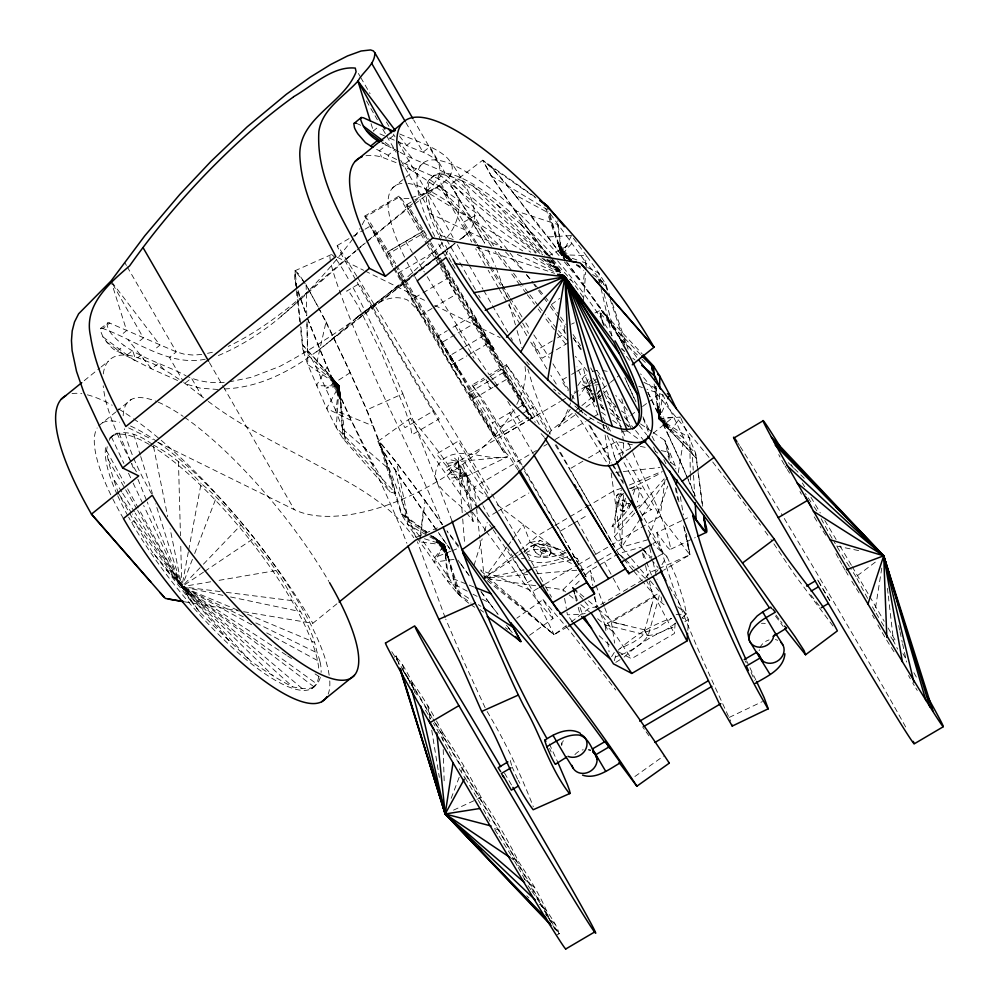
<?xml version="1.0" encoding="UTF-8"?>
<svg xmlns="http://www.w3.org/2000/svg" width="999" height="999" viewBox="0 0 999 999"><rect width="100%" height="100%" fill="white"/><g stroke="black" fill="none" stroke-linecap="round" stroke-linejoin="round"><path stroke-width="0.75" stroke-dasharray="5 3.75" d="M467.057 494.555L467.195 476.011L463.149 464.76M444.418 552.734L444.493 544.967L432.555 536.101M702.734 506.206L696.453 458.441L658.978 418.693L659.552 390.397M681.655 520.691L656.818 532.542L667.27 546.977L669.617 549.275L670.829 549.163C664.06 515.334 646.053 484.428 632.866 452.697M338.836 396.965L339.136 385.839L302.784 345.042L297.153 290.846M630.506 557.592L621.615 547.152L623.413 495.117M338.736 393.219L339.136 385.839L330.332 376.024M647.839 539.747L621.615 547.152L614.497 536.6L616.745 495.504L621.69 489.76M561.75 745.254L561.9 742.694L561.713 745.491A13.124 11.476 -32.1 0 1 563.324 740.684M668.081 428.296L658.978 418.693L659.452 411.563M330.632 376.398L339.136 385.839L336.251 427.56L343.007 438.673L390.134 492.032L395.704 493.406C378.771 428.633 348.514 368.069 318.931 308.291M618.256 651.785L631.53 658.716L674.387 633.491L675.187 622.689M687.787 630.294L688.586 619.605L669.043 586.101M583.416 300.786L585.701 272.228M586.013 268.419L586.425 263.212L549.987 213.424M667.819 427.959L658.978 418.693L659.802 409.24M562.449 247.727L561.8 254.757L569.118 259.952M462.225 512.712L458.229 461.575L458.666 457.542M624.775 344.967L612.362 325.512L583.116 284.203L584.477 272.14M585.277 265.11L586.351 255.557L571.44 235.577L547.864 236.988C525.549 212.325 508.978 181.069 482.729 160.227L450.911 184.216M442.482 524.65L425.099 500.749A123.714 4.083 54.5 0 0 396.69 462.837L380.369 442.932L380.244 446.228A121.965 4.021 54.5 0 0 395.342 470.179L423.189 511.101L419.655 541.908C437.437 563.985 449.775 591.995 474.725 607.242M379.87 445.566A122.44 4.033 54.5 0 1 380.369 442.932A123.214 4.058 54.5 0 1 396.69 462.849L425.099 500.749L420.454 537.524L448.289 576.848L460.989 597.065L444.493 544.967L433.741 537.062L444.493 544.967L448.414 557.617M562.474 249.575L561.8 254.757L566.683 258.167L561.8 254.757L545.367 207.405M330.919 376.773L339.136 385.839L335.839 410.739L342.782 429.183L345.367 439.26L395.704 493.406M443.756 550.511L444.493 544.967L434.178 537.512M665.059 479.645L660.202 516.333L689.909 554.732L663.511 570.279M668.106 456.718L668.706 452.135L664.872 440.434L653.358 432.617M443.556 551.585L444.493 544.967L433.716 537.2M656.818 532.542C672.739 598.076 702.709 659.877 730.694 721.191M337.812 395.08L339.136 385.839L302.784 345.042L302.909 349.937L307.817 364.623L326.648 408.454L336.251 427.56L374.163 465.746L390.134 492.032M881.767 568.119L874.974 611.238A156.968 32.443 63.1 0 1 871.303 604.87M596.091 391.183L596.99 385.539M667.544 427.622L658.978 418.693L662.849 394.83L646.977 389.198M678.296 472.552L683.84 438.174L662.849 394.83M681.018 418.381L695.579 453.034L696.453 458.441L658.978 418.693L660.414 410.389M188.361 551.785L181.843 586.725L191.296 601.51L199.9 612.375L133.966 520.816A155.844 6.943 58.6 0 1 118.556 493.618M188.649 550.262L201.111 483.416A156.056 79.046 54.4 0 1 216.371 497.302A155.582 78.771 54.4 0 1 240.984 524.987L201.199 566.52M633.216 494.393L635.551 487.612L641.133 488.211L639.647 490.771L637.399 502.035M318.693 308.117L326.074 321.74L315.909 366.633L335.839 410.739L373.189 425.986M337.212 393.881L339.136 385.839L330.057 375.949M564.622 327.422L564.173 329.146L565.634 335.801M563.336 248.838L561.8 254.757L567.657 258.828M614.31 660.664L616.058 654.283M675.636 623.101C667.669 629.283 658.528 634.815 648.226 635.464L644.78 629.87L654.245 596.715L651.885 592.357L642.856 581.768M621.303 654.745C631.518 650.461 641.982 644.992 648.226 635.464L659.777 593.743M650.399 609.627L652.272 602.884M510.327 760.476L511.738 765.871M629.42 506.718L630.032 504.607M668.294 428.296L658.978 418.693L661.026 411.551M633.016 510.926L617.694 527.26L612.112 526.66C616.982 516.196 615.484 503.309 622.202 493.781M617.694 527.26L625.424 498.251M337.699 390.659L339.136 385.839L330.057 376.248M529.557 635.289L553.021 618.518L551.898 614.897L543.019 599.537L516.833 618.194M473.963 565.571L482.18 538.786M484.465 531.343L487.2 522.415M442.707 550.424L444.493 544.967L431.293 535.564M445.542 255.344L448.114 250.025L454.195 243.781M588.161 379.158L585.526 386.625L579.595 395.429M668.231 427.959L658.978 418.693L660.589 414.123M442.919 549.313L444.493 544.967L434.615 538.036M336.613 392.694L339.136 385.839L331.743 378.122M648.376 538.299L667.757 486.126M451.161 798.338L459.29 777.01M461.463 771.328L463.636 765.646M569.055 406.905L570.604 402.859M192.42 559.328L181.843 586.725L229.021 640.571M194.655 553.558L216.358 497.315M545.604 552.422A2.935 1.961 21.9 0 0 542.37 549.1A2.935 1.961 21.9 0 0 540.809 552.122A2.935 1.961 21.9 0 0 545.604 552.422L546.428 550.299M571.64 400.162L575.174 391.021M563.349 250.786L561.8 254.757L566.858 258.192M533.928 546.703L533.454 547.877L534.727 545.991C540.147 542.482 548.389 545.754 550.424 551.748L550.337 554.07L550.811 552.897M545.654 551.236L546.341 549.525M528.546 559.902C541.283 566.096 554.994 560.489 567.519 556.805L568.543 554.245M630.744 504.095L629.133 508.091L624.85 513.661L612.112 526.66M759.103 650.699L759.502 649.762M540.259 550.012L540.809 548.701M201.761 354.433L193.494 355.082L184.528 354.27L176.323 351.873L108.554 322.59L100.799 328.259L100.112 329.82L102.909 336.863L109.952 345.979L113.761 349.388L151.586 368.881L181.818 382.405M666.758 426.361L658.978 418.693L666.071 402.722M597.527 394.33L599.35 390.284M568.019 409.602L563.786 418.718L558.404 426.898L578.321 412.649M577.859 385.552L584.215 376.161L588.611 373.176M571.44 235.577L561.8 254.757L567.894 258.878M362.162 224.725L364.31 220.754L364.91 215.984L399.612 195.729L417.445 222.902A122.565 1.873 59.5 0 1 429.183 242.095M653.758 597.602L654.245 596.715L665.184 605.644M330.07 376.561L339.136 385.839L326.648 408.454L351.448 420.591L374.163 465.746M307.517 318.419L327.185 366.908L316.383 385.739L339.136 385.839L345.367 439.26L343.007 438.673L339.136 385.839L302.909 349.937L300.324 326.873M661.962 564.697L666.832 556.243L653.383 544.667M542.032 552.959L540.047 556.693L543.294 557.43M337.1 389.248L339.136 385.839L332.267 379.096M611.575 656.718L614.348 652.397M354.682 236.513L359.977 228.509M616.346 550.262L621.615 547.152L641.208 517.47M642.057 516.171L667.619 477.447M446.478 238.012C460.089 222.515 466.433 194.056 445.054 182.03C430.619 174.7 415.359 169.043 400.924 161.651M558.404 426.898L570.267 409.278M695.279 496.041A123.514 7.817 64.5 0 0 690.584 484.652L668.306 434.615L680.431 417.07L658.978 418.693L654.07 383.454M668.181 427.622L658.978 418.693L661.238 415.522M506.93 547.102L484.328 578.259L527.684 574.487M507.842 545.866L511.451 540.884M512.362 539.635L523.214 524.687L530.319 542.432L572.527 564.06M697.364 466.908L695.579 453.034L658.978 418.693L662.312 414.098M524.263 552.509C533.341 536.962 552.022 548.601 565.059 550.699M352.847 238.986C316.009 286.788 272.577 333.866 215.459 356.73M597.964 396.403L599.687 394.068M656.343 572.027L658.041 569.792M448.813 473.938L458.229 461.575L527.185 420.979M571.278 621.94L589.909 607.642L596.703 606.992L645.292 578.396L649.899 572.327L657.604 569.193M442.732 242.707C395.841 292.245 339.972 334.215 279.832 366.383L251.486 377.285L229.395 381.855M591.508 379.508L585.526 386.625L572.127 394.518M614.497 536.6L634.765 513.011M638.811 508.291L664.148 478.808M335.364 390.072L339.136 385.839L330.382 377.784M107.68 322.702L106.993 324.25L107.742 327.272A15.41 4.158 51 0 0 111.276 333.616C129.92 355.931 161.239 362.337 186.101 375.824M565.147 251.211L561.8 254.757L569.118 259.628M200.125 567.644L181.843 586.725L250.674 661.126L249.338 659.864A155.819 5.257 44.7 0 1 199.85 612.312M579.108 573.863L562.961 589.71L546.003 587.237M580.194 572.814L583.416 569.642L598.688 560.651M576.348 600.399L572.739 587.462L581.418 578.945M585.764 574.675L590.109 570.417L597.964 565.859M519.418 550.911L537.637 535.714L585.876 507.317M149.201 444.455A161.064 43.494 51 0 0 109.191 438.573L112.887 435.327M682.267 617.707L686.563 613.91L683.878 601.523L676.236 577.11L666.832 556.243M281.044 316.371L355.906 250.986M224.588 388.936C276.723 386.725 318.943 352.385 355.457 318.469L451.448 245.991M357.068 249.987L365.309 243.032M440.971 548.001L444.493 544.967L434.103 537.924M597.914 398.139L602.459 394.255M603.596 393.281L605.869 391.333M412.587 203.709L366.758 241.571M413.761 202.71C423.951 192.233 445.304 180.207 438.511 162.974L413.648 119.942M355.981 250.662C314.885 284.315 276.636 323.276 228.197 346.428M359.94 247.302L365.622 242.532M447.053 470.779L458.229 461.575L507.48 456.88L467.195 476.011L453.296 481.156M624.125 657.092C639.16 643.281 656.73 632.504 676.186 626.186M366.508 242.058L401.398 213.661L439.785 185.477C477.584 158.754 419.218 142.82 399.725 133.978M100.799 328.259L102.897 328.534L109.778 322.964M123.202 333.341L126.636 330.569L111.463 282.467M376.773 128.159L373.339 130.944L376.136 132.18M116.983 351.348L123.851 345.779M84.216 380.669L99.962 367.919M101.186 366.945L108.454 361.064M139.935 340.746L143.381 337.962L111.763 282.367M393.519 135.552L390.072 138.337L385.901 136.513M156.531 347.902L159.965 345.117L111.938 282.242M410.102 142.707L406.668 145.492L398.389 141.945M98.626 425.874L115.672 412.112M116.671 411.276L131.306 399.463M392.382 188.174L425.062 161.763M112.65 435.814L113.786 434.902L110.327 437.662M131.706 522.639L133.966 520.816A155.844 6.943 58.6 0 0 152.21 551.91L165.335 568.618L181.843 586.725L273.139 675.836M243.581 611.7L312.812 623.326L338.199 602.772M549.125 434.115A164.798 80.145 -30 0 0 551.248 430.382L595.991 394.168M596.803 393.519L602.035 389.273M602.647 388.786L609.652 383.117M610.501 382.43L618.993 375.562M311.476 688.748L316.059 685.064L314.935 685.976M653.146 433.341L673.239 417.157L658.978 418.693L657.242 405.469L658.978 418.693L666.233 425.424M667.769 426.348L658.978 418.693L662.986 415.497M316.271 352.01L455.182 243.319M513.374 555.631L484.328 578.259L480.007 539.66M514.585 554.682L518.219 551.86M331.318 339.485L455.207 243.244M355.457 318.469L454.657 243.419M336.488 387.837L339.136 385.839L332.792 380.07M867.656 598.389A156.968 32.443 63.1 0 1 856.043 576.698L877.684 560.339M357.142 317.108C370.754 306.718 389.298 292.02 407.43 299.987C433.741 322.839 444.18 359.465 464.81 387.063A122.565 1.873 59.5 0 0 485.814 417.52A122.565 1.873 59.5 0 0 397.177 266.109M551.448 304.558L559.702 298.364M624.213 416.695L626.023 418.918L629.557 416.258M630.731 415.384L636.625 410.964M642.519 406.531L647.24 402.997M648.413 402.11L657.841 395.042L709.827 458.391M618.119 650.199C633.853 636.375 651.51 624.75 671.603 618.331L656.98 628.196L645.978 631.967L640.621 637.3L633.191 642.345L620.054 648.588M566.371 625.586L554.12 634.69L485.526 579.22M431.168 177.785L435.264 174.75M312.612 687.824L316.933 684.028L181.843 586.725L152.198 551.898M578.858 412.262L594.505 401.061L589.36 388.611M378.109 441.221L410.539 418.131C435.389 444.218 454.832 475.387 476.71 504.045M634.889 776.51L663.573 756.081M623.788 493.556C618.156 496.64 617.182 505.332 621.228 510.064L623.239 511.151L621.952 511.013M459.627 239.66C491.608 221.204 463.911 182.542 451.011 161.9M592.956 381.556L585.526 386.625L582.367 384.715M594.193 380.706L596.678 379.021M485.601 577.397L517.432 555.931M518.706 555.069L522.527 552.497M523.801 551.635L540.359 540.471L566.358 553.159M203.471 572.177L181.843 586.725L132.405 513.986M204.745 571.328L251.823 539.66A155.794 78.009 46.1 0 1 276.024 570.554L216.783 580.731M350.262 372.639L326.149 388.161L339.136 385.839L340.522 398.564M334.727 388.661L339.136 385.839L330.694 378.696M615.809 662.349L621.753 658.591M439.785 185.477L427.322 192.457L410.352 198.064M473.601 398.801L493.194 387.2M494.418 386.451L507.917 378.596M665.709 424.5L658.978 418.693L661.887 416.908M394.056 657.255L396.116 655.993M599.275 565.097L618.793 553.521L641.083 547.227M642.32 514.985L651.86 509.315L650.898 509.577L648.663 507.105L645.229 501.985L622.752 460.414M632.217 490.434L634.765 488.923L641.133 488.211M568.131 342.857L542.195 358.204L531.568 338.686M337.175 245.592L351.785 236.975M353.122 236.201L363.748 229.945M365.072 229.158L370.392 226.036M406.905 204.533L413.549 200.624M414.885 199.837L440.122 184.977M392.757 266.945A122.54 1.873 59.5 0 1 374.263 231.456L387.237 252.098L422.777 231.456L423.751 230.594L410.789 209.952A122.54 1.873 59.5 0 0 433.991 253.646A122.54 1.873 59.5 0 0 510.489 383.179L532.767 419.18M424.825 232.455L423.751 230.594L387.237 252.098L388.311 253.958L424.825 232.455A123.064 1.873 59.5 0 1 430.357 241.558M398.089 273.152L434.615 251.648M517.857 469.867L509.04 456.231L505.144 452.01L504.045 452.659L451.236 365.072A67.895 1.036 59.5 0 1 403.596 283.629A67.895 1.036 59.5 0 1 413.848 298.202L421.678 293.594M422.977 292.832L450.374 276.698L494.105 349.238L493.007 349.887L472.352 315.884L448.601 329.87M432.03 308.479L421.466 314.697L365.159 217.158L399.475 196.953L399.225 195.779M433.354 307.704L455.781 294.493C449.975 284.59 444.318 273.788 444.38 262.013M505.144 452.01L469.318 392.595A78.721 1.199 59.5 0 0 438.037 336.089L447.277 330.657M438.037 336.089L441.995 342.42L476.323 322.215M413.848 298.202L457.579 370.741L458.691 370.092L450.149 355.432L463.636 347.502M464.86 346.778L484.465 335.239L526.735 402.734A116.683 1.773 59.5 0 0 539.885 425.574M451.236 365.072L466.895 355.856M468.194 355.095L487.762 343.569L535.264 422.39M457.579 370.741L457.18 370.042L458.279 369.405M492.594 349.2L493.706 348.551A122.952 1.873 59.5 0 0 459.178 289.71L454.245 281.393A123.064 1.873 59.5 0 0 442.644 261.95M522.002 465.01L500.112 426.748L482.967 399.787L472.127 384.99L484.003 377.997M547.602 432.018A122.54 1.873 59.5 0 0 509.79 369.892L506.443 364.785L489.285 374.887L471.353 348.551L425.05 273.177M473.002 386.388L488.773 377.048M490.084 376.273L507.242 366.171C523.951 387.025 537.062 410.876 550.312 434.103M433.716 410.764L393.094 342.932L359.415 283.566L346.653 291.159L347.789 290.784L350.137 293.194L358.092 305.881L381.955 354.058L404.245 407.43L410.477 425.899L411.963 434.802L439.235 418.818L433.716 410.764L404.995 427.672L400.524 420.079M552.347 340.921L536.675 350.149L532.405 343.244M557.567 337.849L565.397 333.241L560.601 325.849M469.318 392.595L490.447 380.169M491.758 379.383L503.646 372.39A78.721 1.199 59.5 0 0 472.352 315.884M450.149 355.432L492.42 422.927L514.485 409.94M518.156 407.779L526.735 402.734M500.112 426.748L520.129 414.96M522.989 413.274L534.428 406.543M495.691 436.538L528.696 417.107M528.508 420.192L560.339 401.461M561.413 400.824L565.646 398.339M504.732 434.228L529.807 419.468M530.469 419.081L539.048 414.023M536.475 450.487L474.138 487.175L476.386 507.242M543.831 446.153L547.077 444.243M555.032 439.56L585.377 421.703M586.713 420.904L592.17 417.694M593.406 416.958L598.801 413.786M496.99 511.775L489.023 516.458L483.017 505.756M498.326 510.988L528.883 493.007M603.983 528.371L569.842 468.893L583.116 461.063M588.436 457.942L616.333 441.508L634.29 445.154M586.363 507.03L614.023 490.746L623.676 487.462M524.612 471.316A122.54 1.873 59.5 0 1 566.296 542.607L560.202 531.193L572.452 523.963M573.401 523.414L588.386 514.585M493.106 529.695L523.039 573.913L525.449 572.502M635.614 507.642L645.229 501.985M538.261 588.136L532.892 591.283L480.569 569.942M544.83 584.265L577.122 565.259M577.984 564.747L594.542 554.994M595.879 554.208L660.202 516.333L626.523 458.878M599.225 560.339L615.022 551.036M652.884 543.593L655.531 542.045A122.54 1.873 59.5 0 0 639.273 509.752M657.804 556.543L663.074 553.434M567.307 626.91L554.12 634.69L484.165 576.011M605.856 630.544L604.994 624.875L658.841 593.169M604.707 607.792L608.628 617.819L611.962 621.865L653.87 597.19M566.483 377.422L561.313 380.457L568.256 390.809M571.665 374.4L575.536 372.127M576.835 371.366L583.304 367.582L585.327 376.161L594.48 399.45M525.337 553.346C538.361 543.406 553.633 556.131 567.519 556.805M531.443 580.232L527.397 582.579L523.039 573.913M441.183 546.853L444.493 544.967L448.389 557.754M557.28 934.802L559.34 933.64M684.889 621.628L688.586 619.605L682.117 618.069M566.071 252.46L561.8 254.757L557.542 242.257M548.051 256.194L571.515 243.706L561.8 254.757L570.267 260.352M616.745 495.504L622.19 492.744M630.357 488.598L661.675 472.727M446.715 467.295L458.229 461.575L482.267 504.42M571.515 324.126L574.275 322.814M594.967 312.937L600.486 310.302M616.008 460.139L614.273 456.068L632.205 447.502M683.029 520.029L689.934 516.745M729.307 717.382L762.424 701.573M670.829 549.163L695.304 537.562M453.484 810.152L475.599 799.962M476.973 799.325L481.118 797.414A156.968 37.113 55.9 0 1 501.973 830.843A157.018 37.125 55.9 0 1 518.593 861.675A157.018 28.734 50.4 0 1 546.54 910.713A157.018 14.286 46.9 0 1 558.541 933.316A157.018 2.897 46.4 0 0 558.653 932.442A156.968 2.897 46.4 0 0 554.208 926.96M565.159 253.209L561.8 254.757L557.542 242.02M658.89 568.668L689.909 554.732L686.388 533.279M415.884 537.487L366.583 409.965L402.834 393.756L393.406 371.865A124.538 9.59 65.9 0 0 363.698 308.279A121.915 9.391 65.9 0 0 352.31 286.238M417.232 536.888L437.375 527.884M331.443 254.545L295.055 270.704C292.632 286.338 302.522 300.824 306.406 315.534M629.407 485.064L662.387 471.241M598.114 381.581L585.526 386.625L596.803 406.705M440.072 546.728L444.493 544.967L448.201 557.242M451.011 551.148L434.84 557.504L444.493 544.967L435.04 538.573M451.96 550.786L459.103 547.976L447.202 531.443M619.88 655.294L612.899 657.916M657.354 406.131L658.978 418.693L663.661 416.895M590.596 749.937L588.711 750.049M566.97 612.225L567.395 614.785L580.094 614.497L585.227 613.473M565.109 552.959C552.634 557.817 538.886 559.765 526.485 553.496M334.078 387.237L339.136 385.839L340.547 399.163M205.232 359.203C169.093 366.858 135.689 340.222 102.897 328.534M462.262 180.944A155.569 25.087 37 0 0 445.966 175.212A156.031 25.162 37 0 0 439.048 174.238L438.249 174.463A155.769 43.519 35.4 0 0 426.573 191.808L522.739 250.874M207.53 353.346L213.386 352.048M485.851 577.934L523.963 569.83M533.104 567.882L577.31 558.491L586.251 576.91M567.007 253.709L561.8 254.757L557.767 242.67M530.319 542.432L540.359 540.471M592.245 371.416L599.475 370.017M448.164 463.299L458.229 461.575L469.305 506.518M210.714 581.768L181.843 586.725L135.19 513.074M599.937 384.34L585.526 386.625L584.877 381.393M440.284 545.604L444.493 544.967L448.002 556.88M453.996 559.39L433.978 562.162L444.493 544.967L427.659 534.003M364.91 215.984L370.567 223.189L383.117 243.094A122.565 1.873 59.5 0 1 395.629 263.561M451.548 477.997L467.195 476.011L474.138 487.175L486.351 496.515M629.17 488.324L635.551 487.612M615.746 472.39L621.853 471.715M623.376 471.553L660.027 467.507M408.953 198.376L401.049 198.376L399.475 196.953L426.473 243.719M439.173 545.466L444.493 544.967L448.151 557.517M536.975 573.676L577.222 570.179M578.771 570.042L583.416 569.642M566.096 254.433L561.8 254.757L557.991 243.094M507.48 456.88C484.827 462.025 454.483 441.733 438.099 465.022C427.035 486.163 454.732 497.827 465.459 511.538M676.161 614.66L686.563 613.91L677.759 606.743M224.226 382.317C211.713 383.429 198.901 381.68 187.45 376.398M521.428 558.691L524.438 558.603M152.085 444.143A155.844 56.144 65.9 0 0 119.093 433.204L118.481 433.216A155.769 37.7 66.5 0 0 108.928 440.984M603.496 325.125A123.214 7.805 64.5 0 1 600.212 313.499L604.308 313.449L642.12 353.808M626.261 503.371L629.682 503.471M622.365 500.174L624.6 500.349L623.139 500.237A2.935 1.911 -83.8 0 0 620.591 503.858A2.935 1.911 -83.8 0 0 623.726 505.119A2.935 1.911 -83.8 0 0 623.139 500.237M217.944 389.498L200.412 388.161L184.565 383.628L191.446 378.059L202.36 396.965L207.055 400.512M451.211 474.513L467.195 476.011L470.941 493.081M621.216 505.444L623.089 505.644M439.385 544.355L444.493 544.967L457.729 591.133L470.629 599.575M220.167 591.558L181.843 586.725L137.625 510.402M226.298 592.332L293.731 600.849L300.599 611.663A155.607 68.519 39.4 0 1 314.648 642.407M313.986 686.837A155.569 34.078 35.8 0 1 302.098 688.498L292.919 686.987A155.757 16.995 39 0 1 250.811 661.213M621.828 505.906L624.113 506.206M487.412 578.708L536.75 585.889M657.567 406.78L658.978 418.693L664.922 419.605M602.235 370.467L607.754 371.391M184.54 601.81L239.51 611.026M567.02 255.644L561.8 254.757L557.767 242.195M568.706 256.044L561.8 254.757L547.889 211.014M335.239 385.077L339.136 385.839L340.372 397.939M640.272 446.366L646.266 447.577M661.226 450.611L668.706 452.135L670.891 462.699M836.65 546.041L860.938 551.073M222.952 595.367L181.843 586.725L138.936 509.203M230.557 596.965L300.599 611.663M332.904 384.503L339.136 385.839L340.397 399.125M657.454 405.469L658.978 418.693L663.199 419.617M451.011 459.902L458.229 461.575L462.574 487.337M611.962 621.865L624.45 624.899M644.78 629.87L611.351 621.965L614.622 643.144M597.639 618.718L604.994 624.875L648.226 635.464M437.537 543.119L444.493 544.967L447.927 557.28M494.505 828.621L501.973 830.831M424.463 538.773L444.493 544.967L457.33 593.306L471.053 603.121M569.48 257.143L561.8 254.757L557.991 242.382M534.964 196.853L482.729 160.227L491.271 175.961L514.847 210.602L557.467 224.413L561.8 254.757L567.956 258.704M365.984 155.744A221.84 59.903 51 0 1 381.356 156.955L399.8 164.061L410.477 169.842A221.84 59.903 51 0 1 449.051 197.34L462.462 210.364L474.288 225.774L484.677 243.144L454.857 191.371M103.272 373.963A221.84 59.89 51 0 1 134.665 356.581L153.109 363.686L163.774 369.468A221.84 59.89 51 0 1 179.046 379.27M453.209 239.535L438.511 234.628A155.819 74.301 42.4 0 0 440.659 240.247M476.723 247.377L554.607 273.339M655.544 386.376L658.978 418.693L665.509 420.916M576.848 259.915L561.8 254.757L549.85 214.098M582.317 261.8L586.425 263.212L605.744 285.976L607.192 290.347M638.786 386.301L642.394 387.575M452.647 470.517L467.195 476.011L459.041 465.334M436.8 542.032L444.493 544.967L447.215 555.606M603.021 424.737L606.793 426.186M332.367 383.179L339.136 385.839L340.209 397.302M473.851 586.962L448.289 576.848L444.493 544.967L434.515 538.573M570.254 258.229L561.8 254.757L558.841 244.418M237.537 610.077L181.843 586.725L143.656 505.469M247.527 614.26L314.635 642.407L317.232 652.946A156.131 52.872 35.8 0 1 320.055 661.925L265.322 632.142M437.724 542.107L444.493 544.967L447.09 556.256M394.243 140.147L390.072 138.337L387.837 134.341M384.503 135.889L377.535 132.805M568.731 257.817L561.8 254.757L558.841 243.281M356.468 123.339L360.701 125.262M655.968 386.188L658.978 418.693L663.86 420.941M334.603 383.728L339.136 385.839L342.782 429.183L344.717 436.738M429.071 213.049L501.885 247.203M517.295 254.433L556.493 272.827M436.063 540.958L444.493 544.967L446.615 554.72M643.88 382.38L658.428 389.373M521.166 224.538A155.794 10.252 41.6 0 0 473.164 186.026L462.287 180.969L539.822 253.346M573.201 556.493L577.31 558.491M243.257 616.77L181.843 586.725L147.24 502.072M255.819 622.914L317.232 652.946M398.876 151.648L381.855 142.957M400.199 152.298C422.127 165.085 449.975 169.405 466.795 189.61L467.095 190.022M337.25 257.28L363.698 270.317M365.085 271.004L427.747 301.91M434.702 305.344L500.137 337.612M128.634 427.897L152.298 439.572M157.867 442.32L294.305 509.615A140.285 68.232 -30 0 0 409.99 495.854A140.285 68.232 -30 0 0 514.61 408.354M396.653 159.565L374.975 148.526M571.64 259.628L561.8 254.757L559.465 245.342M587.649 267.557L598.726 273.039L605.719 284.016L609.59 295.254M657.979 406.118L658.978 418.693L666.096 422.227M436.975 541.096L444.493 544.967L446.478 555.469M569.505 258.778L561.8 254.757L559.452 244.018M467.245 591.146L447.577 580.706L444.493 544.967L434.927 539.223M473.026 594.218L477.122 596.391M482.28 599.125L489.21 602.809L499.35 615.908M547.302 255.145L514.847 210.602L491.271 175.961L482.729 160.227L491.183 166.983L514.685 194.68L550.724 214.086M571.465 260.015L561.8 254.757L560.089 246.254M251.636 624.7L181.843 586.725L155.669 503.871M331.83 381.855L339.136 385.839L339.61 395.529M599.899 404.046L602.597 405.532M426.173 534.777L407.867 524.6L401.323 514.185L379.882 445.579L395.329 470.179A122.315 4.033 54.5 0 0 423.189 511.101A123.089 4.058 54.5 0 0 437.587 531.63M429.832 536.813L444.493 544.967L446.029 553.833M569.505 279.408L571.815 280.731L581.53 294.792A155.607 3.209 55.3 0 1 584.964 299.775M567.857 258.304L561.8 254.757L560.077 244.755M570.641 259.952L561.8 254.757L557.767 220.767M436.226 540.097L444.493 544.967L445.866 554.682M491.271 175.961L547.489 209.765M533.279 257.342L556.992 271.915M571.028 260.552L561.8 254.757L561.6 248.376M658.478 409.253L658.978 418.693L689.797 438.111L690.297 473.551M577.822 265.022L580.294 266.608M592.619 274.513L598.776 278.459L599.812 282.954M658.378 406.78L658.978 418.693L664.522 422.252M426.461 533.229L408.441 521.49L401.536 513.061L380.369 442.932M512.15 857.479L518.581 861.662M478.371 604.645L480.944 606.331M286.326 655.107L181.843 586.725L170.142 528.821M287.637 655.956L291.558 658.516M315.06 673.9L320.292 677.322M576.435 264.51L580.107 266.945M598.401 279.133L605.719 284.016L605.744 285.976L598.413 280.769M333.966 382.38L339.136 385.839L339.685 398.351M511.376 858.391L513.911 860.102A156.955 29.995 53.6 0 0 498.476 835.326M339.26 397.664L339.136 385.839L307.817 364.623L307.018 321.603M591.932 390.959L585.526 386.625L595.816 395.966M598.326 395.304L600.886 397.04M607.292 401.373L616.246 407.455M621.366 410.926L629.045 416.133M640.559 423.938L652.072 431.755M491.183 166.983L535.939 197.989M543.019 599.537L569.193 630.257L615.721 690.009M576.448 265.16L583.766 270.367M426.498 532.142L401.323 514.185L401.536 513.061L426.585 531.668M658.791 407.43L658.978 418.693L667.045 424.475M480.207 609.677L483.641 612.125M505.382 627.684L507.667 629.32M429.508 179.408L530.731 252.198M539.585 258.566L558.566 272.215M601.448 412.225L606.455 415.859M612.712 420.404L621.478 426.76M626.485 430.394L638.998 439.485M655.269 451.298L657.767 453.109M670.292 462.2L675.287 465.834L675.799 468.893M382.555 142.545L386.238 145.255L379.358 150.812L381.356 156.955M106.106 341.546L125.787 356.006L132.667 350.449L134.665 356.581M571.041 560.476L494.905 503.046M385.214 142.445L394.93 149.713L388.062 155.27L390.284 159.852M600.237 405.344L603.683 407.904M102.909 336.863L134.478 360.464L141.359 354.895L143.594 359.478M610.551 413.049L620.854 420.766M626.573 425.05L628.858 426.773M208.242 401.386C239.298 425.037 274.6 442.207 308.891 460.564C346.79 481.456 388.861 500.699 413.773 537.699M313.986 686.837L181.843 586.725L180.682 543.518M455.494 467.12L467.195 476.011M330.994 379.62L339.136 385.839L339.173 394.368M591.608 391.371L585.526 386.625L591.246 391.808M597.689 396.128L601.348 398.976M658.965 410.414L658.978 418.693L683.84 438.174L692.22 453.084L693.231 470.129M658.978 418.693L667.407 425.412M439.073 174.263L535.864 253.109M541.908 258.042L558.853 271.84M621.49 348.976L623.888 350.936M632.792 358.179L635.027 359.99M524.05 878.858L534.802 887.711M553.021 618.518C528.359 591.795 508.429 560.914 486.625 531.855M339.136 385.839L315.909 366.633L307.48 351.074L306.893 321.853M565.596 591.908L562.961 589.71L563.548 592.782M569.268 594.992L576.623 601.136M580.831 604.657L589.81 612.175M608.628 617.819L599.687 610.277M588.436 600.774L597.427 608.379M609.34 644.992L596.915 633.666M574.85 405.981L578.995 409.515M583.928 596.965L572.739 587.462L574.725 594.018M302.098 688.511L181.843 586.725L292.919 686.987M445.979 175.225L537.824 253.646M543.706 258.666L559.015 271.74M342.782 429.183L389.585 469.567M480.869 570.829L554.12 634.69L532.892 591.283L507.829 548.526M601.098 406.818L605.481 410.664L601.161 406.88M594.205 597.265L604.994 624.875L611.937 630.956M598.101 398.052L601.535 401.173M609.515 408.491L619.767 417.944M625.461 423.214L630.007 427.435M546.653 259.74L560.339 272.502M624.313 558.703L618.793 553.521L622.802 558.229M625.424 559.74L634.253 568.031M635.352 569.068L645.292 578.396M454.557 458.116L458.229 461.575M604.258 325.874L600.212 313.499A122.44 7.755 64.5 0 1 604.308 313.449L619.655 338.112L640.871 358.241M641.995 359.303L645.342 362.475M546.528 910.701L539.772 904.245L542.02 906.43A156.943 18.869 48.7 0 1 550.137 920.653M788.174 462.624L805.943 479.957M473.201 186.064L542.807 254.907M547.215 259.278L560.476 272.39M526.71 895.753L528.908 897.964M545.429 914.547L555.344 924.487M600.212 313.499L640.908 354.932M652.01 558.503L643.319 549.562M554.395 927.984L558.678 932.454M567.157 340.247L558.491 330.669M496.578 204.308L544.617 255.257M548.888 259.777L560.626 272.24M621.753 348.326L624.837 351.648M643.856 550.224L645.704 552.222M438.511 162.974C430.681 153.109 417.507 150.762 406.668 145.492L399.175 135.589M642.007 548.264L645.691 552.397M410.477 169.842L405.157 163.699L412.038 158.129L398.364 141.196M163.774 369.468L158.466 363.324L151.586 368.881L128.147 339.86M631.493 558.753L639.397 568.031M640.384 569.193L649.288 579.632M650.274 580.794L660.152 592.395M623.813 559.403L632.829 569.992M633.841 571.178L641.857 580.594M574.887 594.08L572.739 587.462L583.853 600.524M584.865 601.71L589.909 607.642M521.103 224.488L545.991 254.196M550.961 260.127L560.914 272.015M586.85 391.945L594.505 401.061M458.504 545.691L446.928 530.756M643.818 550.524L650.212 558.216M651.111 559.29L658.054 567.657M556.58 328.409L545.304 314.585M635.589 430.519L643.106 439.635M833.004 625.998L794.879 575.124L770.966 539.46M626.023 418.918L632.767 427.11M657.841 395.042L640.621 373.888M819.18 605.719L810.639 594.68M616.083 406.718L603.296 390.971M629.557 360.227L623.913 353.221M587.35 371.203L575.412 356.306M593.044 378.284L595.879 381.818M565.759 344.205L555.344 331.069M554.408 329.882L544.43 317.12M627.285 410.177L615.759 395.404M639.235 425.337L646.678 434.777M538.236 305.644L529.233 294.006M539.123 306.768L542.632 311.251M305.219 283.766L295.055 270.704L296.129 289.323M604.308 313.449L604.77 314.036A121.965 7.717 64.5 0 1 619.655 338.112A122.315 7.742 64.5 0 1 622.365 342.969M780.594 621.103L782.092 623.026M712.737 462.038L726.323 479.657M506.493 625.149L512.25 632.592M528.309 292.794L522.752 285.502M550.699 259.653L560.427 272.377M560.002 272.065L550.936 260.002M509.952 252.922L522.789 269.718M527.285 294.755L534.515 304.233M538.124 308.966L540.834 312.512M727.235 480.831L760.514 525.099M514.685 194.68A124.638 5.832 53.1 0 1 547.864 236.988L565.671 260.539M547.514 253.671L551.173 258.541M552.085 259.752L561.238 271.903M526.485 274.625L532.954 283.204M533.878 284.428L535.726 286.888M521.815 284.253L512.562 271.865M544.38 437.387L539.46 431.805M572.439 621.69L567.395 614.785M481.206 591.982L489.423 603.084A123.514 4.071 54.5 0 0 497.689 614.023M419.53 536.288L408.441 521.49L396.69 462.837M547.864 236.988L565.496 260.602M566.371 261.775L583.116 284.203M636.725 357.317L567.544 263.012M596.853 370.404L604.008 379.995M575.149 413.524L580.344 419.667L607.504 463.748M538.461 290.572L543.019 296.703M543.931 297.927L546.665 301.611M776.036 615.047L779.095 619.168M775.499 616.071L783.228 626.473M466.521 512.612L473.114 521.528L471.615 510.152M511.65 270.642L497.777 251.586M550.249 306.481L558.166 317.295M559.04 318.506L565.272 327.06M460.639 563.836L469.93 576.51M480.944 591.533L489.21 602.809M514.847 210.602L547.227 255.057M461.176 564.647L469.68 576.361M764.997 531.193L770.117 538.286M573.301 338.149L582.192 350.437M533.791 334.877L544.105 349.687A122.54 1.873 59.5 0 1 549.275 357.917M477.972 508.366L447.39 467.07L436.401 454.058L458.354 441.071L488.286 494.018M425.099 500.749L442.107 524.363C417.557 462.075 384.865 403.434 359.515 341.483A124.226 9.565 65.9 0 1 330.544 261.551A121.915 9.391 65.9 0 1 334.777 257.53M457.879 560.089L460.327 563.473M485.751 530.644L471.728 510.988M642.569 726.81L644.33 729.282M646.078 731.768L649.65 736.8M423.189 511.101L437.587 531.443M438.349 532.517L449.937 548.888M493.618 245.667L479.208 224.35L476.073 219.056L475.187 215.497L462.375 222.964L475.374 243.194M494.692 381.73L498.126 386.688M489.597 524.7L492.232 528.446M470.017 508.553C450.049 478.621 427.072 450.074 410.539 418.131M119.393 494.842L131.531 512.712M303.609 281.219L298.526 273.738L295.055 270.704L296.99 289.298M597.577 608.291L631.53 658.716M472.127 384.99L475.462 390.097A122.54 1.873 59.5 0 1 521.603 466.233M504.045 452.659L473.963 404.67A122.54 1.873 59.5 0 1 393.519 268.281M525.811 322.952L529.895 329.233M507.767 401.498L521.89 424.125M107.218 446.678A155.769 37.7 66.5 0 0 106.581 450.736A156.006 19.98 63.9 0 0 108.167 459.552A155.544 19.918 63.9 0 0 113.536 478.896L121.853 492.032M122.69 493.356L134.353 511.763M521.977 316.883L510.539 298.464M401.848 668.668L432.267 718.269M459.253 768.805L464.985 777.896M655.531 542.045L646.615 527.672M556.256 384.053L550.824 375.274M573.451 337.837L581.593 351.411M405.532 241.396L412.312 252.41M356.893 276.311L341.046 251.011A122.54 1.873 59.5 0 0 355.794 279.932M357.667 277.56L417.495 375.062L441.146 410.302A122.54 1.873 59.5 0 1 491.046 492.769M487.137 495.904C471.728 472.028 454.82 449.2 440.746 424.225A122.54 1.873 59.5 0 1 356.606 281.368M509.74 297.165L503.309 286.688M414.697 256.281L424.288 271.928M818.381 580.943L830.718 602.135L819.43 583.204M476.511 242.882L444.006 190.397A122.54 1.873 59.5 0 0 471.753 241.983M477.322 244.206L490.322 265.447M491.133 266.77L502.497 285.364M546.903 368.881L543.706 363.624A122.54 1.873 59.5 0 1 529.183 339.548M577.484 405.906L581.281 412.2M477.784 247.153L489.248 266.246M503.646 372.39L531.493 418.606M441.995 342.42L458.691 370.092M434.44 721.89L503.758 839.16L552.31 924.412M644.505 630.531L649.15 638.286M588.96 425.037L611.201 462.749M490.022 267.545L500.474 285.165M616.333 441.508L625.736 457.542M501.935 287.65L508.528 298.838M560.202 531.181L522.752 466.346M306.768 315.709L306.144 284.952L318.219 306.943M611.95 464.036L624.5 485.689M509.278 300.125L520.417 319.255M506.443 364.785L507.242 366.171M651.46 574.999L642.557 551.411M484.465 335.239L493.007 349.887M493.706 348.551L494.105 349.238M405.869 122.54L423.014 152.248L429.895 146.678L445.017 172.864L438.136 178.434L449.051 197.34M358.404 73.476L359.965 76.174M360.739 77.522L370.08 93.694M386.426 122.003L389.535 127.385M393.431 134.128L394.992 136.826M398.102 142.208L454.145 239.248M457.255 244.643L468.144 263.511M468.931 264.847L482.942 289.111M483.716 290.459L507.842 332.242M510.951 337.625L512.512 340.322M366.471 100.911L374.25 114.398M375.037 115.747L377.372 119.805M382.817 129.246L385.939 134.64M386.713 135.989L396.066 152.173M400.736 160.265L445.904 238.511M446.678 239.86L475.499 289.76M478.608 295.155L480.169 297.864M427.247 245.055L499.125 366.858A122.565 1.873 59.5 0 0 522.739 401.985A122.565 1.873 59.5 0 0 440.222 260.402M209.415 362.575L222.652 385.514M223.439 386.863L294.305 509.615M124.875 262.762L126.436 265.459M127.21 266.808L176.323 351.873L169.443 357.43L183.054 381.006M108.142 459.515L136.851 509.065M522.614 323.052L528.533 333.341M745.142 660.901L746.253 662.824M604.645 529.545L614.035 546.178M592.657 548.813L577.36 521.078M593.381 550.087L596.878 556.281M578.995 565.109L567.045 543.893A122.54 1.873 59.5 0 1 582.442 570.891M602.809 417.42L605.069 421.428M608.066 426.785L611.825 433.479M556.318 444.805L569.842 468.893M518.244 780.406L519.88 783.316M106.568 450.724L124.638 483.366M127.647 488.811L138.187 507.842M817.657 580.032L818.793 582.08M604.994 624.875L609.065 632.342M306.144 284.952L318.244 307.28M604.52 562.075L612.399 576.71M613.111 578.046L621.003 592.694M590.721 367.882L592.807 371.803M552.947 925.598L554.832 929.17M619.655 338.112L622.552 343.581M646.016 579.77L674.387 633.491M487.125 711.538C505.419 741.758 520.566 773.85 533.304 806.78M652.01 436.201L654.795 441.72M663.836 459.665L665.933 463.798M604.457 394.18L621.915 429.558M326.074 321.74L347.227 365.946L366.583 409.965M517.569 779.033L512.2 767.107M621.415 457.679L612.037 438.349M647.864 392.395L677.846 455.482L694.842 495.679M551.248 430.382L541.708 410.639L533.354 387.6L527.872 369.18M755.868 680.057L746.59 660.801M487.937 249.9L495.516 266.308M485.139 707.729L464.76 663.561L445.766 619.205M622.577 430.919L625.836 437.737M111.389 436.825L123.901 463.449M128.509 473.251L132.455 481.655M133.117 483.054L142.994 504.07M628.421 443.181L632.23 451.336M635.963 401.823L626.76 382.03A123.714 7.83 64.5 0 1 624.937 377.934M642.919 416.758L649.475 430.856M549.35 743.855L557.879 762.462M606.206 425.874L608.741 431.381M602.484 424.7L604.383 428.871M633.89 397.827L624.974 377.797M751.136 672.452L754.657 680.544M598.026 414.947L577.022 366.77M307.43 318.306A124.638 9.603 65.9 0 0 327.185 366.908L351.448 420.591M631.143 428.496L626.673 418.331L621.615 398.251M327.185 366.908C352.073 426.486 383.604 483.066 406.893 543.319M643.256 418.481L648.551 432.305M607.392 435.601L611.513 445.604L614.273 456.068M653.621 447.09L655.943 452.522M402.834 393.756L452.147 521.278M675.287 465.834L664.872 440.434L669.218 460.239M119.093 433.204L130.819 461.9M131.406 463.336L134.341 470.504M137.862 479.12L146.653 500.636M496.078 267.732L507.829 299.6M604.145 606.356L590.109 570.417L592.857 585.651M445.192 617.757L417.445 541.783M572.739 587.462L577.647 600.936M580.044 607.529L582.317 613.748M118.519 493.568L113.524 478.883M612.275 303.072L628.908 351.461M295.342 282.267L306.456 315.547M610.089 299.113L624.6 342.944M133.704 434.328L140.247 455.044M140.709 456.518L152.397 493.506M396.366 657.404L397.377 660.701M396.341 657.33A156.993 1.136 72.7 0 1 396.303 656.393L398.589 663.786M371.066 123.614L372.877 129.47M509.115 303.796L515.434 324.862M396.453 657.742A157.018 15.947 71.9 0 1 402.597 664.959L405.569 675.361M517.045 330.544L521.828 347.689M409.24 680.731L410.052 683.728M578.209 607.305L580.094 614.497M601.46 283.529L598.726 273.039L586.351 255.557L561.8 254.757L561.575 246.603M604.033 293.444L612.362 325.512M473.114 521.528L470.067 509.527M402.585 664.947A156.943 15.934 71.9 0 1 412.162 682.305L414.81 692.856M460.039 469.055L461.863 476.548M642.444 552.859L644.48 561.313M649.213 581.118L651.885 592.357M645.491 565.559L647.864 575.461M649.687 547.652L651.847 556.855M653.071 562.125L657.08 579.233M395.329 470.179L407.867 524.6L419.655 541.908L444.493 544.967L444.592 551.723M601.061 288.449L612.162 336.913M675.224 487.674L677.896 499.875M683.566 525.786L689.909 554.732L683.99 526.073M898.688 625.611L899.674 630.169M899.999 631.68L902.272 642.307M902.609 643.831L906.518 662.037M676.186 488.349L679.62 504.945M153.521 446.528L167.682 516.62M661.063 596.952L661.962 601.51M594.78 596.328L596.703 606.992M564.572 598.339L566.333 608.379M680.331 496.491L683.353 514.885M603.396 424.363L604.12 428.908M605.094 434.977L609.715 463.798M611.163 472.902L621.615 547.152M427.822 705.806L430.02 719.517M431.743 730.182L439.323 777.409M607.579 641.882L609.103 651.798M471.428 508.728L467.22 476.186M698.076 472.465L702.372 506.006M593.955 396.653L594.33 399.6M887.449 588.311L888.161 594.505M888.336 596.053L893.493 640.946A157.018 24.063 68.6 0 0 897.601 649.1M476.56 508.791L479.845 538.124M296.291 290.734L300.15 325.324M462.712 518.918L464.66 543.706M693.531 475.299L694.792 496.478M436.463 720.916A156.968 29.895 68.2 0 1 442.719 732.692L442.944 740.334M443.219 749.537L444.205 781.755M178.471 461.713L180.469 535.801M690.321 475.099L690.446 484.34M629.045 503.409A8.991 5.832 -83.8 0 1 622.302 511.076A8.991 5.832 -83.8 0 1 617.482 501.96A8.991 5.832 -83.8 0 1 623.638 493.181M487.762 343.569A67.895 1.036 59.5 0 1 440.696 263.162M440.122 262.125A67.895 1.036 59.5 0 1 439.51 258.928M442.382 263.561A67.895 1.036 59.5 0 1 450.374 276.698M431.093 242.757A123.064 1.873 59.5 0 1 441.845 260.614M388.311 253.958A122.952 1.873 59.5 0 1 393.843 263.062M395.317 265.484A122.952 1.873 59.5 0 1 457.18 370.042M491.783 494.03A122.54 1.873 59.5 0 1 544.842 585.289M545.529 586.513A122.54 1.873 59.5 0 1 551.498 597.127M583.216 572.277A122.54 1.873 59.5 0 1 587.424 579.82M555.157 444.742A122.54 1.873 59.5 0 1 619.755 556.031M519.243 469.293A116.683 1.773 59.5 0 1 492.42 422.927M490.509 376.511A518.219 7.905 59.5 0 1 493.294 379.82M533.491 454.208A116.683 1.773 59.5 0 1 509.577 412.824M486.113 379.707A78.721 1.199 59.5 0 1 486.476 382.492M455.194 325.986A78.721 1.199 59.5 0 1 474.001 358.329M647.989 392.307A123.089 7.792 64.5 0 1 668.306 434.615M526.848 335.664A122.54 1.873 59.5 0 1 520.766 325.474M519.992 324.176A122.54 1.873 59.5 0 1 507.829 303.659M506.306 301.086A122.54 1.873 59.5 0 1 499.425 289.423M498.663 288.124A122.54 1.873 59.5 0 1 488.199 270.279M485.289 265.297A122.54 1.873 59.5 0 1 475.711 248.826M552.934 363.811A122.54 1.873 59.5 0 1 568.518 389.448M571.59 394.568A122.54 1.873 59.5 0 1 575.599 401.236M581.181 410.577A122.54 1.873 59.5 0 1 582.654 413.062M590.247 425.824A122.54 1.873 59.5 0 1 612.387 463.399M613.161 464.747A122.54 1.873 59.5 0 1 623.376 482.242M526.373 293.581A124.538 5.832 53.1 0 1 520.904 286.313M519.992 285.102A124.538 5.832 53.1 0 1 510.052 271.765M506.493 266.933A124.538 5.832 53.1 0 1 495.104 251.348M491.57 246.453A124.538 5.832 53.1 0 1 484.802 236.988A121.915 5.707 53.1 0 1 456.256 187.612A124.226 5.807 53.1 0 1 508.066 250.474M449.975 549.063A123.089 4.058 54.5 0 1 439.31 534.065M511.451 631.605A123.514 4.071 54.5 0 1 507.879 627.16M336.301 259.478A121.915 9.391 65.9 0 1 349.375 280.844M549.575 748.376A13.312 1.024 65.9 0 1 551.173 751.872M859.078 592.919A156.98 38.374 59.2 0 1 850.973 579.87M848.089 575.074A156.98 38.374 59.2 0 1 845.953 571.453M845.229 570.204A156.98 38.374 59.2 0 1 842.444 565.359M841.745 564.148A156.98 38.374 59.2 0 1 839.697 560.489M838.336 558.054A156.98 38.374 59.2 0 1 834.664 551.298M825.786 535.302A156.98 33.829 52.9 0 1 819.992 526.261M816.82 521.166A156.98 33.829 52.9 0 1 813.748 516.121M801.398 494.28A156.98 33.829 52.9 0 1 799.949 491.52M877.859 624.962A156.955 34.653 65.5 0 0 886.937 640.484A156.98 34.653 65.5 0 0 894.467 652.459M874.337 618.606A156.955 34.653 65.5 0 1 872.464 615.147M917.269 690.434A156.943 23.526 70.3 0 1 915.783 688.061M914.272 685.551A157.018 23.539 70.3 0 1 912.724 682.941M910.351 678.808A157.018 23.539 70.3 0 1 908.553 675.549M893.506 640.971A157.018 32.48 63.1 0 1 889.797 635.339M883.865 625.998A157.018 32.48 63.1 0 1 879.42 618.731M878.67 617.494A157.018 32.48 63.1 0 1 875.711 612.512M856.031 576.698A157.018 32.88 56.6 0 1 850.186 567.794M849.362 566.508A157.018 32.88 56.6 0 1 840.521 552.435M839.747 551.161A157.018 32.88 56.6 0 1 834.34 542.145M832.105 538.324A157.018 32.88 56.6 0 1 820.654 517.744M816.845 510.826A157.005 25.237 50.9 0 1 813.074 505.257M810.888 501.973A157.005 25.237 50.9 0 1 805.469 493.618M789.622 473.189A156.98 22.078 48.3 0 1 787.312 469.555M786.575 468.369A156.98 22.078 48.3 0 1 785.052 465.884M784.327 464.66A156.98 22.078 48.3 0 1 778.733 454.607M737.662 442.657A177.61 2.71 59.5 0 1 739.472 445.404M740.209 446.541A177.61 2.71 59.5 0 1 782.629 515.746M784.265 518.469A177.61 2.71 59.5 0 1 907.267 729.944M791.245 464.685A177.61 2.71 59.5 0 1 793.418 468.256M802.347 482.992A177.61 2.71 59.5 0 1 804.607 486.738M810.926 497.252A177.61 2.71 59.5 0 1 820.316 512.937M824.824 520.479A177.61 2.71 59.5 0 1 836.101 539.435M839.934 545.891A177.61 2.71 59.5 0 1 851.448 565.384M852.209 566.683A177.61 2.71 59.5 0 1 868.893 595.079M869.692 596.44A177.61 2.71 59.5 0 1 884.215 621.316M888.111 628.021A177.61 2.71 59.5 0 1 896.278 642.107M902.921 653.608A177.61 2.71 59.5 0 1 905.881 658.766M913.885 672.727A177.61 2.71 59.5 0 1 918.019 679.982M761.463 623.364A13.124 11.476 -32.1 0 1 765.296 623.513M759.827 647.839A13.124 11.476 -32.1 0 1 769.08 639.922M775.374 639.597A13.124 11.476 -32.1 0 1 777.734 640.309M574.9 754.657A13.124 11.476 -32.1 0 1 583.229 749.75M588.336 749.7A13.124 11.476 -32.1 0 1 590.721 750.424M464.997 777.871A156.793 33.704 59.8 0 1 482.717 808.029M483.379 809.252A157.168 33.754 59.8 0 1 491.258 823.913M494.792 829.732A156.955 29.995 53.6 0 1 497.764 834.215M447.752 748.925A156.98 29.171 66 0 0 436.351 728.259A156.98 29.171 66 0 0 433.516 723.413M449.175 751.635A156.98 29.171 66 0 1 452.734 758.528M514.647 861.338A157.005 29.995 53.6 0 1 517.519 866.295M518.219 867.519A157.005 29.995 53.6 0 1 526.023 881.767M528.009 885.626A157.005 18.869 48.7 0 1 531.168 890.121M531.93 891.208A157.005 18.869 48.7 0 1 536.276 897.589M536.962 898.613A157.005 18.869 48.7 0 1 541.982 906.405M442.707 732.679A156.98 37.537 62.4 0 1 481.143 797.452M412.15 682.267A156.968 29.895 68.2 0 1 435.214 718.656M396.278 656.343A156.955 1.136 72.7 0 1 397.552 659.827M398.226 661.8A156.955 1.136 72.7 0 1 399.175 664.647M403.871 671.528A156.98 17.408 70.7 0 1 406.78 676.36M407.38 677.409A156.98 17.408 70.7 0 1 416.446 694.68M425.449 710.239A156.98 29.171 66 0 1 430.706 718.718M504.532 773.126A177.61 2.71 59.5 0 1 512.887 787.324M391.758 651.685A177.61 2.71 59.5 0 1 434.178 720.878M435.814 723.613A177.61 2.71 59.5 0 1 556.518 930.868M136.426 471.828A221.84 59.89 51 0 1 131.98 463.761M130.569 461.113A221.84 59.89 51 0 1 103.209 385.826M183.729 382.58A221.84 59.89 51 0 1 202.347 396.965M72.028 393.618A221.84 59.903 51 0 1 81.831 393.706M87.4 394.83A221.84 59.903 51 0 1 112.188 405.257M118.581 408.953A221.84 59.903 51 0 1 132.355 417.919M133.591 418.781A221.84 59.903 51 0 1 312.812 623.326M524.987 366.458A140.285 68.232 -30 0 1 516.758 404.408M429.945 243.356A122.565 1.873 59.5 0 1 439.46 259.141M151.561 493.881A177.61 47.952 51 0 1 124.313 428.796M123.189 415.746A177.61 47.952 51 0 1 155.682 401.136M158.167 402.135A177.61 47.952 51 0 1 183.192 416.371M184.428 417.22A177.61 47.952 51 0 1 328.833 581.406M123.451 518.568A177.61 47.964 51 0 1 112.075 497.427M110.814 494.842A177.61 47.964 51 0 1 97.153 427.947M102.435 422.814A177.61 47.964 51 0 1 119.643 422.165M130.557 426.049A177.61 47.964 51 0 1 156.806 441.446M158.054 442.332A177.61 47.964 51 0 1 329.183 675.374M329.77 680.918A177.61 47.964 51 0 1 328.159 694.168M318.644 676.485A161.064 43.494 51 0 1 244.043 657.817A161.064 43.494 51 0 1 128.634 517.207M127.884 515.859A161.064 43.494 51 0 1 117.745 495.804M117.145 494.505A161.064 43.494 51 0 1 105.994 445.217M150.35 445.129A161.064 43.494 51 0 1 259.365 552.235A161.064 43.494 51 0 1 318.793 669.867M191.234 601.423A155.594 1.636 51.7 0 1 165.422 568.718M320.292 677.372A156.131 52.872 35.8 0 1 316.945 684.09M320.08 661.937A155.582 52.685 35.8 0 1 321.091 672.389M276.074 570.541A155.832 78.084 46.1 0 1 293.756 600.849M153.209 444.992A155.794 70.991 61.6 0 1 201.149 483.429M241.096 525.074A156.056 79.046 54.4 0 1 251.923 539.76M417.22 280.881A177.61 47.952 51 0 1 407.142 262.337M404.57 257.155A177.61 47.952 51 0 1 403.821 183.267M408.067 183.466A177.61 47.952 51 0 1 501.423 247.789M505.482 251.923A177.61 47.952 51 0 1 521.678 269.28M526.685 274.925A177.61 47.952 51 0 1 533.603 282.954M534.59 284.116A177.61 47.952 51 0 1 537.512 287.612M539.435 289.935A177.61 47.952 51 0 1 544.193 295.779M545.129 296.953A177.61 47.952 51 0 1 547.952 300.487M551.61 305.17A177.61 47.952 51 0 1 558.753 314.56M560.564 316.995A177.61 47.952 51 0 1 566.071 324.563M573.051 334.528A177.61 47.952 51 0 1 580.519 345.691M598.176 374.937A177.61 47.952 51 0 1 620.154 425.124M620.928 427.959A177.61 47.952 51 0 1 623.289 440.509M623.513 443.206A177.61 47.952 51 0 1 622.377 455.107M445.292 256.169A177.61 47.964 51 0 1 437.35 241.608M434.69 236.363A177.61 47.964 51 0 1 438.648 160.352A177.61 47.964 51 0 1 560.514 257.28M564.435 261.913A177.61 47.964 51 0 1 623.301 344.93M451.998 257.492A161.064 43.494 51 0 1 444.155 242.707M441.583 237.387A161.064 43.494 51 0 1 447.377 173.439A161.064 43.494 51 0 1 552.709 255.157M557.617 260.801A161.064 43.494 51 0 1 613.611 338.411M454.995 268.344A155.819 74.301 42.4 0 1 452.072 263.411M451.373 262.188A155.819 74.301 42.4 0 1 441.246 241.671M601.748 424.175A155.607 64.173 64.2 0 1 584.153 413.549M583.129 412.787A155.607 64.173 64.2 0 1 579.008 409.528M560.277 394.493A155.819 75.974 58.3 0 1 558.066 392.707M555.869 390.896A155.819 75.974 58.3 0 1 553.683 389.023M529.333 364.822A155.769 75.986 58.3 0 1 526.735 361.825M627.434 430.956A155.794 47.103 66.6 0 1 620.616 430.756M520.954 224.313A155.769 2.348 48.1 0 1 551.648 258.254M552.647 259.365A155.769 2.348 48.1 0 1 571.815 280.731M438.549 234.653A155.819 61.276 37.1 0 1 426.573 191.733M550.574 553.483L549.3 555.369L550.574 553.483M466.246 234.665L460.102 239.473L466.246 234.665M624.8 510.926L622.589 511.088L624.8 510.926M625.349 505.631A2.935 1.911 -83.8 0 0 625.287 500.586A2.935 1.911 -83.8 0 0 622.439 503.608A2.935 1.911 -83.8 0 0 625.349 505.631M535.489 552.135A8.991 5.994 22 0 0 550.337 553.883A8.991 5.994 22 0 0 541.296 543.381A8.991 5.994 22 0 0 535.489 552.135M541.196 550.037A2.935 1.961 21.9 0 0 546.078 551.011A2.935 1.961 21.9 0 0 543.593 547.452A2.935 1.961 21.9 0 0 541.196 550.037"/><path stroke-width="1.5" d="M659.615 387.562L659.852 376.248L653.358 365.809L643.131 354.895M583.953 616.395L613.436 663.848L631.818 673.451L686.987 640.971L687.562 633.341M452.984 762.924L445.192 813.973L551.048 925.399M784.902 653.771C783.603 669.405 766.895 676.385 755.319 683.366M698.026 536.276L706.181 532.405L696.166 519.73L676.36 484.503L677.085 480.019M547.639 380.107L564.897 276.76L562.474 274.8M867.906 604.158L883.703 555.806L771.353 437.013M773.288 636.8L773.676 635.864M394.168 131.543L363.349 117.77L361.251 117.507L360.564 119.056C363.249 128.771 370.654 137.263 379.645 141.771M667.844 398.738L669.617 394.742L659.852 376.248L657.617 374.126M464.248 779.232L445.192 813.973L550.112 923.513M632.267 364.81L654.045 347.202A221.84 59.89 51 0 0 447.065 125.812A221.84 59.89 51 0 0 432.704 238.037L385.427 276.273L369.355 268.344C346.653 225.949 315.672 181.531 318.893 131.306C322.178 108.879 344.018 96.641 357.942 81.106C362.899 71.716 375.287 64.336 374.8 52.71L373.326 50.887L370.567 49.95L361.126 50.999L347.527 55.944L330.694 64.523L310.202 77.198L286.363 94.268L247.09 126.91L210.864 161.488L179.82 194.43L144.743 235.864L111.001 281.019L78.621 313.811L74.5 321.965L72.19 330.931L71.466 340.534L72.103 350.599L76.536 371.416L83.666 391.995L101.311 429.957L122.652 467.969L138.736 475.911L91.471 514.148L151.036 582.305M520.666 352.098L564.897 276.76L562.362 274.95M784.939 628.783L805.544 654.757L804.07 650.599L795.079 636.725L742.494 563.049L710.264 520.442L672.227 467.495L647.614 435.976M293.581 96.716C312.325 86.101 332.392 65.834 355.294 68.094L356.106 71.803C343.706 104.021 298.489 117.62 299.825 155.757C301.411 192.033 319.355 225.112 335.851 256.593L125.849 426.523C110.502 397.952 95.33 368.181 90.447 335.751C83.666 305.419 109.066 283.454 129.595 265.896C163.399 218.132 202.547 174.226 246.116 135.127A108.654 18.132 -41.7 0 1 293.394 96.99M616.595 461.501L691.071 643.955L719.63 704.345L732.242 726.073L732.105 725.074M732.242 726.073L768.219 708.803L764.148 697.664L756.543 681.443M774.537 634.889L773.288 636.276L786.65 628.084M361.251 117.507L353.846 123.626L354.445 127.647A15.41 4.158 51 0 0 357.967 133.991L365.484 142.67L372.764 147.34M506.543 337.2L564.897 276.76L569.58 282.904M370.554 146.154L377.435 140.597M61.189 399.313L81.793 382.629M355.144 161.438L402.41 123.189M122.652 467.969L369.355 268.344M339.098 602.047L415.596 540.147A164.798 80.145 -30 0 0 548.376 435.364M321.69 701.735L354.358 675.324M615.434 464.036L648.114 437.624M682.23 481.243L714.048 457.367L638.536 359.702M742.494 563.049L774.312 539.173L742.095 496.565L714.048 457.367M805.544 654.757L837.374 630.881C820.916 598.301 793.581 570.704 774.312 539.173M494.53 526.56L462.1 549.65C519.942 628.796 583.616 703.796 636.863 786.213L669.293 763.136C610.814 673.963 542.494 591.658 478.509 506.518M544.93 740.109C554.957 733.403 568.531 726.61 580.294 733.241M605.556 771.041L592.444 748.913L605.207 741.458L620.479 762.736C609.353 769.005 596.328 779.72 582.604 775.174M507.904 761.912L498.201 767.657L500.699 771.64M414.785 625.861L385.676 642.994A177.61 2.71 59.5 0 0 475.149 800.486A177.61 2.71 59.5 0 0 565.709 948.6M734.128 437.862L763.236 420.716M526.648 571.79L531.456 568.968M539.522 587.387L543.618 584.977M487.874 497.102L552.572 602.647L586.9 582.442A122.54 1.873 59.5 0 0 591.957 588.161M545.079 438.449L621.216 562.237L651.573 544.368M591.595 588.773L625.911 568.568A116.683 1.773 59.5 0 1 625.299 567.919M594.442 593.843L560.127 614.048A122.54 1.873 59.5 0 0 560.139 613.324M628.758 573.638L656.48 557.33M568.631 626.136L662.2 571.053M429.795 722.776L458.916 705.644M778.246 517.644L807.367 500.499M806.58 586.076L815.084 581.068M511.001 767.819L501.386 773.476L503.733 777.509M555.619 763.598A13.062 1.011 65.9 0 1 550.811 755.931L546.803 746.74C556.605 740.871 567.232 733.865 579.208 735.064C589.585 737.824 592.345 750.886 597.627 759.003M811.113 591.133L818.318 586.888M821.24 607.717L828.346 603.533M639.697 721.153L708.391 680.706M609.452 746.69L595.704 754.782L597.115 758.99M643.943 726.385L711.875 686.388M654.969 742.432L720.828 703.658M565.659 949.05L594.767 931.905M914.11 743.905L943.218 726.773M518.481 785.951L511.363 790.122L503.121 775.686M744.193 659.627L756.917 652.172M555.444 764.198L566.071 757.454M640.484 443.556L646.003 440.921M408.004 546.091L428.109 595.978L438.873 619.368L475.124 603.159C493.693 636.488 506.618 672.577 524.038 706.405C540.834 734.452 549.225 767.731 569.43 793.543L570.092 793.368L569.555 790.584L567.407 784.615L557.879 762.462M438.873 619.368L460.164 662.549L481.668 711.463L517.919 695.254M570.092 793.368L533.179 809.752C510.864 780.269 501.423 742.744 481.668 711.463M485.214 310.314L564.897 276.76L613.723 341.908L619.392 353.696A155.607 12.625 61.5 0 1 633.341 384.54M846.677 569.705L883.703 555.806L932.979 711.088M473.701 292.707L564.897 276.76L619.392 353.696M479.695 808.516L445.192 813.973L399.7 668.144M354.37 123.077L356.468 123.339M455.157 263.773L564.897 276.76L633.329 384.515L637.212 394.018A155.832 28.484 65.6 0 1 639.235 412.537A155.769 28.472 65.6 0 1 636.925 425.099A155.832 47.115 66.6 0 1 632.617 429.008M669.293 763.136L668.606 762.449M636.863 786.213L619.018 762.412M432.704 238.037L579.832 262.874A6.781 3.297 -30 0 1 580.344 263.162L585.526 268.818M159.99 592.532L165.16 598.201A6.781 3.297 -30 0 0 165.672 598.476L183.591 601.623M183.092 601.573L168.207 599.038M569.68 261.014L576.211 262.125M491.046 825.961L445.192 813.973L400.437 669.73M829.819 539.635L883.703 555.806L929.882 706.93M557.554 274.313L564.897 276.76L637.212 394.018M475.274 587.524L490.896 593.693L513.199 627.447L520.904 641.483L487.2 616.495M559.303 274.138L564.897 276.76L639.235 412.525M667.382 393.668L669.617 394.742L676.373 408.703M562.262 275.15L564.897 276.76L636.925 425.099M813.273 511.138L883.703 555.806L898.888 606.493M553.034 735.364L566.271 757.879M483.528 608.016L513.199 627.447M881.118 554.083L883.703 555.806L925.898 700.536M510.102 857.529L445.192 813.973L400.562 669.143M539.785 200.649L547.452 205.956L564.423 226.636M540.059 200.424L547.452 205.956L548.251 208.679M366.571 130.782L381.318 141.633M363.361 126.099L382.792 140.634M610.177 658.878L589.71 641.333L573.164 622.652M641.695 365.434L655.057 376.298L660.451 389.123M447.577 815.933L445.192 813.973L435.814 781.181M880.156 552.822L883.703 555.806L890.833 581.143M797.052 482.867L883.703 555.806L913.948 682.317M524.537 882.616L445.192 813.973L411.663 689.722M786.825 465.384L883.703 555.806L885.014 561.875M457.579 825.786L445.192 813.973L441.77 800.336M535.264 899.987L445.192 813.973L420.791 706.143M869.267 541.72L883.703 555.806L902.409 661.862M461.713 830.544L445.192 813.973L444.455 809.402M468.319 837.174L470.529 839.385M478.234 847.127L481.543 850.436M775.187 445.092L883.703 555.806L884.065 558.903M641.783 355.806L651.623 365.834L655.307 379.121M836.138 507.192L839.385 510.501M852.359 523.763L859.927 531.493M863.161 534.815L883.703 555.806L886.825 637.412M546.478 918.668L445.192 813.973L436.825 732.854M773.626 441.233L883.703 555.806M591.645 628.171L581.655 616.483M784.577 626.086L786.176 627.859M581.68 264.473L654.045 347.202L594.467 279.046M593.031 751.71L595.704 754.782L597.427 759.04M163.836 596.878L91.471 514.148A221.84 59.903 51 0 1 65.959 395.554M644.055 440.771C688.823 493.906 730.506 549.587 769.08 607.342M593.206 751.723L595.704 754.782L597.252 759.028M772.826 609.153L775.311 612.2L765.883 617.757A26.261 12.775 -30 0 0 750.037 641.907L769.954 674.263M388.599 129.096L391.533 132.73M762.949 661.588L757.055 652.547M370.167 120.679L357.942 81.106L395.417 130.632M593.406 751.685L595.704 754.782L593.618 751.61M604.87 742.482C574.887 701.473 544.318 660.539 510.589 622.627L520.904 641.483A122.802 4.046 54.5 0 1 515.571 636.563M768.106 708.953C721.478 630.107 694.667 541.608 658.254 457.954M462.637 553.059L490.896 593.693M762.749 661.813L758.728 654.27M607.804 745.616L609.54 748.126M591.071 612.924L631.818 673.451M607.205 744.68L605.207 741.458M763.536 613.236L762.699 611.937L770.766 607.155L771.515 608.541M775.761 633.528L782.741 644.667M566.108 756.967L573.076 768.094M586.9 582.442L518.581 471.053M631.331 500.749L635.614 507.642M641.92 520.042L608.316 465.072M660.451 571.353L665.921 580.731M374.8 52.71L412.874 118.594M371.566 63.137L405.082 121.191M143.219 247.914L208.641 361.226M805.481 496.64L811.638 507.317M428.683 720.254L434.078 729.607M357.942 81.106L384.84 129.021M543.881 203.109L545.329 205.769M652.959 576.498L686.987 640.971M669.405 470.704L676.36 484.503M475.124 603.159L464.36 579.77L443.144 527.122M546.74 738.236C507.767 669.48 477.36 596.166 452.147 521.278M745.941 659.427C725.037 612.824 704.782 564.885 692.694 515.422L703.134 529.857L706.181 532.405L703.958 515.459M748.388 670.541L746.365 666.083L760.114 657.991L759.252 655.356M570.591 400.636L564.897 276.76L626.848 429.508M546.803 746.74L544.767 740.696A13.062 1.011 65.9 0 1 545.904 741.358M775.736 634.028L762.699 611.937L757.13 615.983L750.861 623.064L747.876 632.804L748.726 637.774A13.124 11.476 -32.1 0 0 759.939 647.202A13.124 11.476 -32.1 0 0 773.413 637.562M578.671 406.431L564.897 276.76L612.437 426.573M564.897 276.76L602.247 421.715M704.12 519.63L706.181 532.405A122.802 7.78 64.5 0 0 704.12 519.63L703.733 516.608M652.235 370.229L651.623 365.834L653.358 365.809L654.295 374.625M695.154 502.672L696.166 519.73M780.956 642.394A13.124 11.476 -32.1 0 1 777.16 661.263A13.124 11.476 -32.1 0 1 759.04 655.307M557.529 610.377A122.54 1.873 59.5 0 1 552.572 602.647M623.963 566.046A116.683 1.773 59.5 0 1 586.338 504.595M581.868 497.09A116.683 1.773 59.5 0 1 577.522 489.785M576.048 487.287A116.683 1.773 59.5 0 1 574.562 484.777M627.834 570.953A122.54 1.873 59.5 0 1 621.216 562.237M591.445 588.136A116.683 1.773 59.5 0 1 519.98 470.554M608.603 578.034A116.683 1.773 59.5 0 1 534.215 455.444M913.261 741.395A177.61 2.71 59.5 0 1 819.292 588.036A177.61 2.71 59.5 0 1 736.9 441.521M927.484 696.74A177.61 2.71 59.5 0 1 912.487 678.333A177.61 2.71 59.5 0 1 792.544 474.7A177.61 2.71 59.5 0 1 780.069 446.466M592.807 751.585A13.124 11.476 -32.1 0 1 590.821 770.941A13.124 11.476 -32.1 0 1 572.002 765.409M580.656 734.34A13.124 11.476 -32.1 0 1 585.314 750.024A13.124 11.476 -32.1 0 1 567.994 756.368M512.887 787.324A177.61 2.71 59.5 0 1 580.731 910.663A177.61 2.71 59.5 0 1 426.723 649.088A177.61 2.71 59.5 0 1 500.711 766.645M385.427 276.286A221.84 59.903 51 0 1 362.187 156.693M329.533 582.617A177.61 47.952 51 0 1 318.531 673.314A177.61 47.952 51 0 1 152.323 495.217L123.464 518.568A177.61 47.964 51 0 0 241.096 662.287A177.61 47.964 51 0 0 326.985 696.603M621.353 457.717A177.61 47.952 51 0 1 536.326 425.874A177.61 47.952 51 0 1 417.22 280.881L446.078 257.517A177.61 47.964 51 0 0 612.275 435.614A177.61 47.964 51 0 0 623.301 344.93M615.034 340.846A161.064 43.494 51 0 1 604.133 422.639A161.064 43.494 51 0 1 452.759 258.853"/></g></svg>
